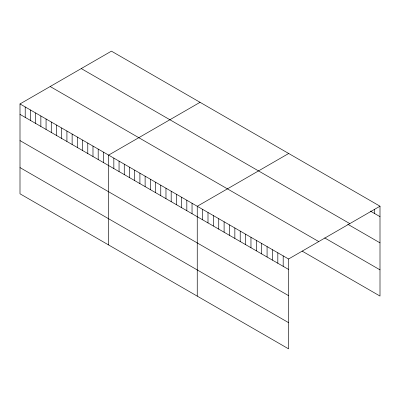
<?xml version="1.0" encoding="UTF-8"?>
<svg xmlns="http://www.w3.org/2000/svg" width="400" height="400" viewBox="0 0 400 400"><rect width="100%" height="100%" fill="white"/><g stroke="black" fill="none" stroke-linecap="round" stroke-linejoin="round"><path stroke-width="0.6" d="M20 103.94L288.565 258.995L288.565 348.85L20 193.8L20 103.94L111.435 51.15L380 206.2L380 296.06L302.115 251.095M200.065 102.315L108.625 155.105L108.625 244.965M288.69 153.485L197.25 206.275L197.25 296.135M288.565 258.995L380 206.2M370.33 211.07L380 216.65M81.265 68.57L349.825 223.625M347.77 224.25L380 242.855M324.675 237.915L380 269.855M50.175 86.52L318.735 241.57M20 114.39L288.565 269.44M20 140.595L288.565 295.645M20 167.595L288.565 322.645M374.63 209.245L374.63 213.55M283.19 255.89L283.19 266.34M277.82 252.79L277.82 263.24M272.45 249.69L272.45 260.14M267.08 246.59L267.08 257.035M261.705 243.49L261.705 253.935M256.335 240.385L256.335 250.835M250.965 237.285L250.965 247.735M245.595 234.185L245.595 244.635M240.22 231.085L240.22 241.53M234.85 227.98L234.85 238.43M229.48 224.88L229.48 235.33M224.11 221.78L224.11 232.23M218.735 218.68L218.735 229.125M213.365 215.58L213.365 226.025M207.995 212.475L207.995 222.925M202.625 209.375L202.625 219.825M192.04 203.265L192.04 213.715M186.825 200.255L186.825 210.705M181.61 197.245L181.61 207.695M176.4 194.235L176.4 204.685M171.185 191.225L171.185 201.675M165.97 188.215L165.97 198.665M160.76 185.205L160.76 195.655M155.545 182.195L155.545 192.645M150.33 179.185L150.33 189.635M145.12 176.175L145.12 186.625M139.905 173.165L139.905 183.615M134.69 170.155L134.69 180.605M129.48 167.145L129.48 177.595M124.265 164.135L124.265 174.585M119.05 161.125L119.05 171.575M113.84 158.115L113.84 168.565M103.415 152.095L103.415 162.545M98.2 149.085L98.2 159.535M92.985 146.08L92.985 156.525M87.775 143.07L87.775 153.515M82.56 140.06L82.56 150.505M77.345 137.05L77.345 147.495M72.135 134.04L72.135 144.485M66.92 131.03L66.92 141.475M61.705 128.02L61.705 138.465M56.495 125.01L56.495 135.455M51.28 122L51.28 132.445M46.065 118.99L46.065 129.435M40.855 115.98L40.855 126.425M35.64 112.97L35.64 123.415M30.425 109.96L30.425 120.41M25.215 106.95L25.215 117.4"/></g></svg>
